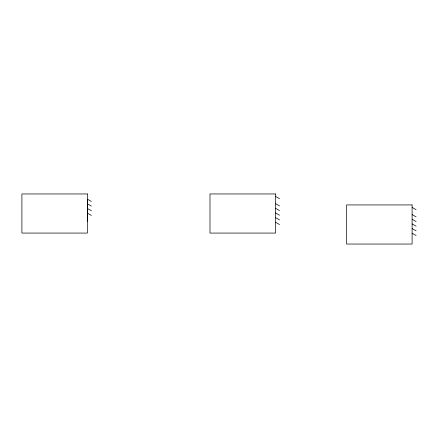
<?xml version="1.0" encoding="UTF-8"?>
<svg xmlns="http://www.w3.org/2000/svg" width="438" height="438" viewBox="0 0 438 438"><rect width="100%" height="100%" fill="white"/><g stroke="black" fill="none" stroke-linecap="round" stroke-linejoin="round"><path stroke-width="0.66" d="M412.109 207.393L416.1 209.698M412.109 214.587L416.1 216.892M412.109 219.246L416.1 221.551M412.109 223.906L416.1 226.211M412.109 228.565L416.1 230.864M412.109 233.219L416.1 235.524M275.535 196.421L279.526 198.726M275.535 203.621L279.526 205.92M275.535 208.274L279.526 210.579M275.535 212.934L279.526 215.239M275.535 217.593L279.526 219.892M275.535 222.252L279.526 224.552M91.383 201.475L87.397 199.17L87.452 221.338M87.397 203.829L91.383 206.134M87.397 208.488L91.383 210.787M87.397 213.147L91.383 215.447M87.452 193.957L21.9 193.957L21.9 233.071L87.452 233.071L87.452 193.957M275.535 193.957L209.988 193.957L209.988 233.071L275.535 233.071L275.535 193.957M412.109 204.929L346.562 204.929L346.562 244.043L412.109 244.043L412.109 204.929"/></g></svg>
